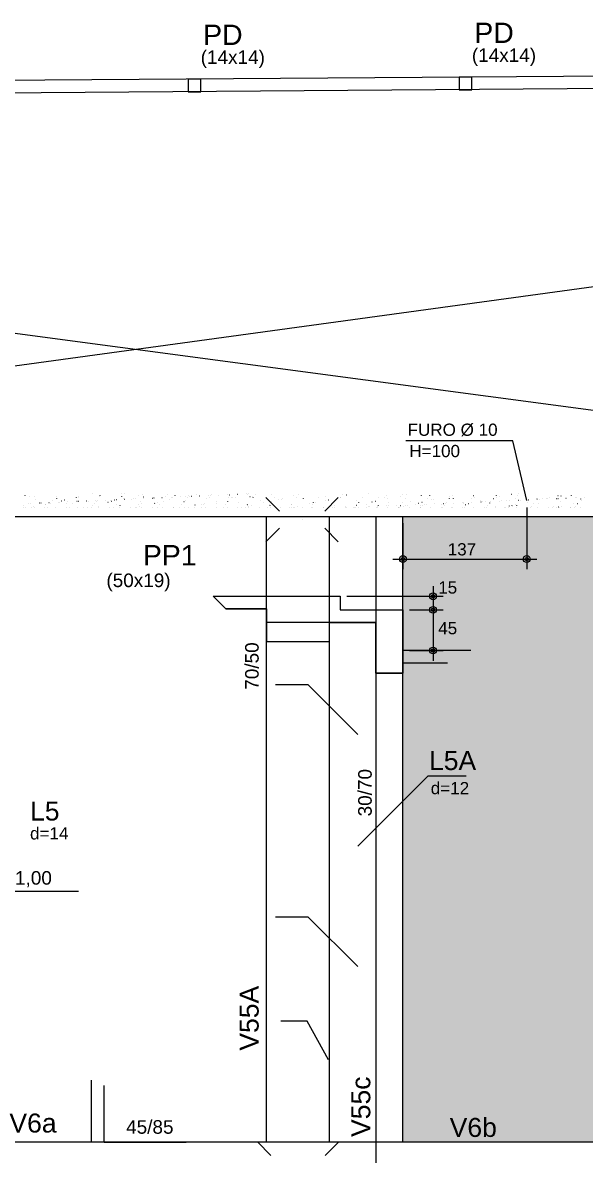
# Model space of a CAD drawing. Header units: millimetres. Extents: x 11071 to 20686, y 1651 to 7234.
# Drawn here: x 14697 to 15319, y 5969 to 7221 of the extents above; entities that cross this region are included whole.
import ezdxf

# ---------------------------------------------------------------- set-up
doc = ezdxf.new("R2010")
doc.units = ezdxf.units.MM
for name, color, linetype in [('1', 4, 'Continuous'), ('10', 13, 'Continuous'), ('11', 22, 'Continuous'), ('12', 3, 'Continuous'), ('13', 76, 'Continuous'), ('130', 24, 'Continuous'), ('18', 9, 'Continuous'), ('19', 5, 'Continuous'), ('242', 3, 'Continuous'), ('26', 1, 'Continuous'), ('30', 15, 'Continuous'), ('4', 1, 'Continuous'), ('42', 7, 'Continuous'), ('6', 6, 'Continuous'), ('8', 5, 'Continuous'), ('9', 3, 'Continuous')]:
    doc.layers.add(name, color=color, linetype=linetype)
doc.styles.get("Standard").update_dxf_attribs({"font": 'arial.ttf'})

# ---------------------------------------------------------------- blocks, each defined once
blk = doc.blocks.new('_H9EFD498501-005')
for p, q in [((2648.563659, 4541.022145), (2648.573448, 4541.096503)), ((2653.849496, 4540.668546), (2653.922718, 4540.684779)), ((2658.905994, 4540.427202), (2658.951651, 4540.486704)), ((2659.826973, 4536.536109), (2659.836762, 4536.610467)), ((2679.279928, 4535.353341), (2679.325585, 4535.412842)), ((2683.023811, 4540.232464), (2683.069468, 4540.291965)), ((2683.73881, 4538.085745), (2683.748599, 4538.160103)), ((2688.619817, 4535.486383), (2688.693039, 4535.502616)), ((2692.280927, 4536.298032), (2692.354149, 4536.314265)), ((2705.460923, 4539.219967), (2705.534145, 4539.2362)), ((2705.928219, 4534.81475), (2706.003148, 4534.818022)), ((2707.255771, 4540.186479), (2707.301428, 4540.24598)), ((2707.577226, 4539.077693), (2707.587015, 4539.152052)), ((2707.801435, 4534.896537), (2707.876363, 4534.899808)), ((2716.643012, 4535.282568), (2716.71794, 4535.28584)), ((2722.66814, 4543.034715), (2722.741363, 4543.050948)), ((2726.758375, 4535.724215), (2726.833303, 4535.727486)), ((2727.629705, 4535.112617), (2727.675362, 4535.172118)), ((2728.63159, 4535.806001), (2728.706519, 4535.809272)), ((2731.373588, 4539.99174), (2731.419245, 4540.051241)), ((2731.591853, 4541.408093), (2731.601642, 4541.482451)), ((2737.473167, 4536.192032), (2737.548096, 4536.195304)), ((2742.752377, 4536.141294), (2742.762167, 4536.215652)), ((2743.892354, 4534.849452), (2743.965576, 4534.865685)), ((2747.58853, 4536.633679), (2747.663459, 4536.63695)), ((2749.461746, 4536.715465), (2749.536674, 4536.718737)), ((2755.50369, 4542.957729), (2755.513479, 4543.032087)), ((2755.605547, 4539.945755), (2755.651204, 4540.005256)), ((2757.07235, 4537.771387), (2757.145572, 4537.78762)), ((2758.002545, 4543.069584), (2758.014964, 4543.085768)), ((2758.303322, 4537.101497), (2758.378251, 4537.104768)), ((2766.590793, 4537.133242), (2766.600583, 4537.207601)), ((2768.418686, 4537.543143), (2768.493614, 4537.546414)), ((2770.291901, 4537.624929), (2770.36683, 4537.628201)), ((2774.279567, 4541.586135), (2774.352789, 4541.602368)), ((2775.979481, 4534.871893), (2776.025138, 4534.931395)), ((2777.940677, 4542.397784), (2778.0139, 4542.414017)), ((2779.133478, 4538.010961), (2779.208406, 4538.014232)), ((2779.723364, 4539.751016), (2779.769021, 4539.810518)), ((2789.248841, 4538.452607), (2789.32377, 4538.455879)), ((2790.60542, 4539.463641), (2790.61521, 4539.538)), ((2791.122057, 4538.534394), (2791.196985, 4538.537665)), ((2799.963633, 4538.920425), (2800.038562, 4538.923697)), ((2803.955324, 4539.705031), (2804.000981, 4539.764533)), ((2806.352322, 4542.82886), (2806.397979, 4542.888361)), ((2808.683777, 4536.322807), (2808.756999, 4536.33904)), ((2810.078997, 4539.362071), (2810.153925, 4539.365343)), ((2811.952212, 4539.443858), (2812.027141, 4539.447129)), ((2814.517257, 4541.013278), (2814.527047, 4541.087636)), ((2820.793789, 4539.829889), (2820.868717, 4539.833161)), ((2825.604361, 4535.188791), (2825.61415, 4535.263149)), ((2825.890994, 4540.137555), (2825.964216, 4540.153788)), ((2828.07314, 4539.510292), (2828.118798, 4539.569794)), ((2829.552104, 4540.949204), (2829.625326, 4540.965437)), ((2830.909152, 4540.271536), (2830.984081, 4540.274807)), ((2832.782367, 4540.353322), (2832.857296, 4540.356593)), ((2838.355673, 4542.005226), (2838.365463, 4542.079584)), ((2841.623944, 4540.739354), (2841.698873, 4540.742625)), ((2849.618987, 4537.51919), (2849.628777, 4537.593548)), ((2851.739307, 4541.181), (2851.814236, 4541.184271)), ((2852.3051, 4539.464307), (2852.350757, 4539.523809)), ((2853.612523, 4541.262786), (2853.687451, 4541.266058)), ((2854.702098, 4542.588136), (2854.747755, 4542.647638)), ((2860.295204, 4534.874227), (2860.368426, 4534.89046)), ((2862.4541, 4541.648818), (2862.529028, 4541.652089)), ((2872.569463, 4542.090464), (2872.644391, 4542.093736)), ((2873.530825, 4539.068826), (2873.540614, 4539.143185)), ((2874.442678, 4542.17225), (2874.517607, 4542.175522)), ((2876.422917, 4539.269569), (2876.468574, 4539.32907)), ((2877.502421, 4538.688975), (2877.575643, 4538.705208)), ((2881.163531, 4539.500624), (2881.236753, 4539.516857)), ((2883.284255, 4542.558282), (2883.359184, 4542.561554)), ((2893.399618, 4542.999928), (2893.474547, 4543.0032)), ((2894.343527, 4542.422559), (2894.41675, 4542.438792)), ((2895.272834, 4543.081715), (2895.347762, 4543.084986)), ((2897.369241, 4540.060775), (2897.37903, 4540.135133)), ((2900.654876, 4539.223584), (2900.700534, 4539.283085)), ((2903.051875, 4542.347412), (2903.097532, 4542.406914)), ((2908.632555, 4535.574739), (2908.642344, 4535.649097)), ((2921.383867, 4542.391174), (2921.393657, 4542.465532)), ((2924.772693, 4539.028845), (2924.81835, 4539.088346)), ((2929.113848, 4537.240396), (2929.18707, 4537.256629)), ((2932.544392, 4537.124375), (2932.554182, 4537.198733)), ((2932.774958, 4538.052044), (2932.84818, 4538.068277)), ((2945.954954, 4540.973979), (2946.028176, 4540.990212)), ((2949.004653, 4538.98286), (2949.05031, 4539.042361)), ((2951.401651, 4542.106689), (2951.447308, 4542.16619)), ((2956.382808, 4538.116324), (2956.392598, 4538.190682)), ((2973.12247, 4538.788121), (2973.168127, 4538.847623)), ((2980.397435, 4540.446723), (2980.407224, 4540.521081)), ((2980.725275, 4535.791816), (2980.798497, 4535.808049)), ((2984.386385, 4536.603464), (2984.459607, 4536.619697)), ((2991.55796, 4535.179924), (2991.567749, 4535.254282)), ((2997.354429, 4538.742136), (2997.400087, 4538.801637)), ((2997.566381, 4539.525399), (2997.639603, 4539.541632)), ((2999.751428, 4541.865965), (2999.797085, 4541.925466)), ((3004.309272, 4541.996359), (3004.319062, 4542.070717)), ((3015.396376, 4536.171872), (3015.406165, 4536.246231)), ((3021.472246, 4538.547397), (3021.517903, 4538.606899)), ((3028.147688, 4542.988308), (3028.157478, 4543.062666)), ((3035.997812, 4535.154885), (3036.071034, 4535.171118)), ((3039.411002, 4538.502271), (3039.420792, 4538.57663)), ((3045.704206, 4538.501412), (3045.749863, 4538.560914)), ((3048.101204, 4541.625241), (3048.146861, 4541.684742)), ((3049.177808, 4538.076819), (3049.25103, 4538.093052)), ((3063.32284, 4540.051908), (3063.332629, 4540.126266)), ((3066.385025, 4541.891568), (3066.458247, 4541.907801)), ((3069.822023, 4538.306673), (3069.86768, 4538.366175)), ((3070.046135, 4542.703216), (3070.119358, 4542.719449)), ((3087.161256, 4541.043856), (3087.171045, 4541.118215)), ((3094.053982, 4538.260688), (3094.099639, 4538.32019)), ((3096.45098, 4541.384517), (3096.496638, 4541.444019)), ((3098.42457, 4536.55782), (3098.434359, 4536.632178)), ((3100.789235, 4536.62824), (3100.862457, 4536.644473)), ((3117.996452, 4540.442988), (3118.069674, 4540.459221)), ((3118.171799, 4538.06595), (3118.217456, 4538.125451)), ((3121.657562, 4541.254636), (3121.730784, 4541.270869)), ((3122.336407, 4538.107456), (3122.346196, 4538.181815)), ((3142.403759, 4538.019965), (3142.449416, 4538.079466)), ((3144.800757, 4541.143793), (3144.846414, 4541.203295)), ((3146.174823, 4539.099405), (3146.184613, 4539.173763)), ((3152.400662, 4535.17966), (3152.473884, 4535.195893)), ((3166.521576, 4537.825226), (3166.567233, 4537.884727)), ((3169.607879, 4538.994408), (3169.681101, 4539.010641)), ((3170.18945, 4541.429804), (3170.199239, 4541.504162)), ((3173.268989, 4539.806057), (3173.342211, 4539.822289)), ((3173.733978, 4535.135456), (3173.808906, 4535.138728)), ((3175.607193, 4535.217243), (3175.682122, 4535.220514)), ((3181.349974, 4536.163005), (3181.359764, 4536.237363)), ((3184.44877, 4535.603274), (3184.523699, 4535.606546)), ((3186.448985, 4542.727991), (3186.522208, 4542.744224)), ((3190.753535, 4537.779241), (3190.799192, 4537.838742)), ((3193.150533, 4540.90307), (3193.19619, 4540.962571)), ((3194.101287, 4542.97944), (3194.111076, 4543.053799)), ((3194.564133, 4536.04492), (3194.639062, 4536.048192)), ((3196.437349, 4536.126707), (3196.512277, 4536.129978)), ((3205.188391, 4537.154954), (3205.19818, 4537.229312)), ((3205.278925, 4536.512738), (3205.353854, 4536.51601)), ((3214.871352, 4537.584502), (3214.917009, 4537.644004)), ((3215.394289, 4536.954385), (3215.469217, 4536.957656)), ((3217.267504, 4537.036171), (3217.342433, 4537.039442)), ((3221.219306, 4537.545828), (3221.292528, 4537.562061)), ((3224.880416, 4538.357477), (3224.953638, 4538.37371)), ((3226.109081, 4537.422203), (3226.184009, 4537.425474)), ((3229.203017, 4539.485353), (3229.212807, 4539.559711)), ((3236.224444, 4537.863849), (3236.299373, 4537.86712)), ((3238.060412, 4541.279411), (3238.133634, 4541.295644)), ((3238.09766, 4537.945635), (3238.172588, 4537.948907)), ((3239.103312, 4537.538517), (3239.148969, 4537.598019)), ((3241.50031, 4540.662346), (3241.545967, 4540.721847)), ((3246.939236, 4538.331667), (3247.014165, 4538.334938)), ((3253.114854, 4541.034989), (3253.124644, 4541.109347)), ((3257.0546, 4538.773313), (3257.129528, 4538.776585)), ((3258.927815, 4538.855099), (3259.002744, 4538.858371)), ((3263.221129, 4537.343778), (3263.266786, 4537.40328)), ((3264.201958, 4535.210502), (3264.211748, 4535.284861)), ((3267.769392, 4539.241131), (3267.84432, 4539.244402)), ((2646.860552, 4528.085768), (2646.860552, 4528.085768)), ((2646.860552, 4528.085768), (2646.860552, 4528.085768)), ((2646.860552, 4528.085768), (2646.860552, 4528.085768)), ((2647.07566, 4529.719673), (2647.085449, 4529.794032)), ((2649.436078, 4528.085768), (2649.436078, 4528.085768)), ((2652.650971, 4532.275497), (2652.696628, 4532.334998)), ((2654.152545, 4532.554176), (2654.227474, 4532.557447)), ((2655.237798, 4528.085768), (2655.237798, 4528.085768)), ((2658.232604, 4528.7497), (2658.305826, 4528.765933)), ((2658.714464, 4528.085768), (2658.714464, 4528.085768)), ((2658.714464, 4528.085768), (2658.714464, 4528.085768)), ((2658.714464, 4528.085768), (2658.714464, 4528.085768)), ((2664.267909, 4532.995822), (2664.342837, 4532.999093)), ((2666.141124, 4533.077608), (2666.216053, 4533.08088)), ((2670.568376, 4528.085768), (2670.568376, 4528.085768)), ((2670.568376, 4528.085768), (2670.568376, 4528.085768)), ((2670.987497, 4531.26931), (2670.997287, 4531.343668)), ((2671.4126, 4531.671635), (2671.485822, 4531.687868)), ((2673.703324, 4528.085768), (2673.703324, 4528.085768)), ((2673.703324, 4528.085768), (2673.703324, 4528.085768)), ((2674.982701, 4533.46364), (2675.057629, 4533.466911)), ((2676.88293, 4532.229512), (2676.928587, 4532.289013)), ((2682.422288, 4528.085768), (2682.422288, 4528.085768)), ((2682.422288, 4528.085768), (2682.422288, 4528.085768)), ((2685.098064, 4533.905286), (2685.172993, 4533.908558)), ((2686.971279, 4533.987072), (2687.046208, 4533.990344)), ((2694.2762, 4528.085768), (2694.2762, 4528.085768)), ((2694.825913, 4532.261258), (2694.835703, 4532.335617)), ((2695.812856, 4534.373104), (2695.887785, 4534.376375)), ((2697.970569, 4528.085768), (2697.970569, 4528.085768)), ((2701.000747, 4532.034773), (2701.046404, 4532.094275)), ((2706.130112, 4528.085768), (2706.130112, 4528.085768)), ((2713.383346, 4528.085768), (2713.383346, 4528.085768)), ((2713.383346, 4528.085768), (2713.383346, 4528.085768)), ((2717.984023, 4528.085768), (2717.984023, 4528.085768)), ((2717.984023, 4528.085768), (2717.984023, 4528.085768)), ((2717.984023, 4528.085768), (2717.984023, 4528.085768)), ((2718.84054, 4534.591657), (2718.850329, 4534.666016)), ((2722.237814, 4528.085768), (2722.237814, 4528.085768)), ((2722.237814, 4528.085768), (2722.237814, 4528.085768)), ((2723.024027, 4530.223055), (2723.097249, 4530.239288)), ((2725.232707, 4531.988788), (2725.278364, 4532.04829)), ((2729.837935, 4528.085768), (2729.837935, 4528.085768)), ((2729.837935, 4528.085768), (2729.837935, 4528.085768)), ((2730.001065, 4529.324858), (2730.010854, 4529.399217)), ((2740.231244, 4534.037803), (2740.304466, 4534.054036)), ((2741.691847, 4528.085768), (2741.691847, 4528.085768)), ((2741.691847, 4528.085768), (2741.691847, 4528.085768)), ((2746.505059, 4528.085768), (2746.505059, 4528.085768)), ((2749.350523, 4531.794049), (2749.396181, 4531.853551)), ((2753.545759, 4528.085768), (2753.545759, 4528.085768)), ((2753.839481, 4530.316807), (2753.84927, 4530.391165)), ((2765.399671, 4528.085768), (2765.399671, 4528.085768)), ((2770.772304, 4528.085768), (2770.772304, 4528.085768)), ((2770.772304, 4528.085768), (2770.772304, 4528.085768)), ((2771.528895, 4528.085768), (2771.528895, 4528.085768)), ((2771.528895, 4528.085768), (2771.528895, 4528.085768)), ((2773.582483, 4531.748064), (2773.62814, 4531.807566)), ((2774.635454, 4528.774475), (2774.708676, 4528.790708)), ((2777.253583, 4528.085768), (2777.253583, 4528.085768)), ((2777.253583, 4528.085768), (2777.253583, 4528.085768)), ((2777.253583, 4528.085768), (2777.253583, 4528.085768)), ((2777.854107, 4532.647206), (2777.863897, 4532.721564)), ((2789.107495, 4528.085768), (2789.107495, 4528.085768)), ((2789.107495, 4528.085768), (2789.107495, 4528.085768)), ((2789.107495, 4528.085768), (2789.107495, 4528.085768)), ((2791.842671, 4532.589224), (2791.915893, 4532.605457)), ((2795.039549, 4528.085768), (2795.039549, 4528.085768)), ((2795.503781, 4533.400872), (2795.577003, 4533.417105)), ((2797.7003, 4531.553326), (2797.745957, 4531.612827)), ((2800.961406, 4528.085768), (2800.961406, 4528.085768)), ((2800.961406, 4528.085768), (2800.961406, 4528.085768)), ((2801.765945, 4534.196842), (2801.775734, 4534.271201)), ((2812.815318, 4528.085768), (2812.815318, 4528.085768)), ((2812.853048, 4528.372356), (2812.862838, 4528.446714)), ((2819.306795, 4528.085768), (2819.306795, 4528.085768)), ((2819.306795, 4528.085768), (2819.306795, 4528.085768)), ((2821.93226, 4531.50734), (2821.977917, 4531.566842)), ((2824.329258, 4534.631169), (2824.374915, 4534.690671)), ((2824.66923, 4528.085768), (2824.66923, 4528.085768)), ((2829.674443, 4528.085768), (2829.674443, 4528.085768)), ((2829.674443, 4528.085768), (2829.674443, 4528.085768)), ((2829.674443, 4528.085768), (2829.674443, 4528.085768)), ((2836.523142, 4528.085768), (2836.523142, 4528.085768)), ((2836.523142, 4528.085768), (2836.523142, 4528.085768)), ((2836.523142, 4528.085768), (2836.523142, 4528.085768)), ((2836.867675, 4530.702755), (2836.877464, 4530.777113)), ((2843.454098, 4531.140644), (2843.52732, 4531.156877)), ((2843.57404, 4528.085768), (2843.57404, 4528.085768)), ((2846.050076, 4531.312602), (2846.095733, 4531.372103)), ((2847.115208, 4531.952292), (2847.18843, 4531.968525)), ((2848.377054, 4528.085768), (2848.377054, 4528.085768)), ((2848.377054, 4528.085768), (2848.377054, 4528.085768)), ((2848.377054, 4528.085768), (2848.377054, 4528.085768)), ((2860.230966, 4528.085768), (2860.230966, 4528.085768)), ((2860.230966, 4528.085768), (2860.230966, 4528.085768)), ((2860.779512, 4532.252391), (2860.789302, 4532.326749)), ((2867.841285, 4528.085768), (2867.841285, 4528.085768)), ((2867.841285, 4528.085768), (2867.841285, 4528.085768)), ((2870.282036, 4531.266617), (2870.327693, 4531.326118)), ((2872.084878, 4528.085768), (2872.084878, 4528.085768)), ((2872.084878, 4528.085768), (2872.084878, 4528.085768)), ((2872.679034, 4534.390445), (2872.724691, 4534.449947)), ((2883.938789, 4528.085768), (2883.938789, 4528.085768)), ((2884.617928, 4533.24434), (2884.627718, 4533.318698)), ((2887.819991, 4528.085768), (2887.819991, 4528.085768)), ((2887.819991, 4528.085768), (2887.819991, 4528.085768)), ((2887.819991, 4528.085768), (2887.819991, 4528.085768)), ((2892.10853, 4528.085768), (2892.10853, 4528.085768)), ((2894.399853, 4531.071878), (2894.44551, 4531.131379)), ((2895.065525, 4529.692064), (2895.138747, 4529.708297)), ((2895.792701, 4528.085768), (2895.792701, 4528.085768)), ((2895.792701, 4528.085768), (2895.792701, 4528.085768)), ((2895.792701, 4528.085768), (2895.792701, 4528.085768)), ((2895.881242, 4528.758303), (2895.891032, 4528.832662)), ((2898.726635, 4530.503713), (2898.799857, 4530.519946)), ((2907.646613, 4528.085768), (2907.646613, 4528.085768)), ((2907.646613, 4528.085768), (2907.646613, 4528.085768)), ((2907.646613, 4528.085768), (2907.646613, 4528.085768)), ((2911.906631, 4533.425647), (2911.979853, 4533.44188)), ((2916.375775, 4528.085768), (2916.375775, 4528.085768)), ((2916.375775, 4528.085768), (2916.375775, 4528.085768)), ((2918.631812, 4531.025893), (2918.67747, 4531.085394)), ((2919.500525, 4528.085768), (2919.500525, 4528.085768)), ((2919.500525, 4528.085768), (2919.500525, 4528.085768)), ((2919.79308, 4530.30794), (2919.802869, 4530.382298)), ((2921.028811, 4534.149722), (2921.074468, 4534.209223)), ((2931.354437, 4528.085768), (2931.354437, 4528.085768)), ((2931.354437, 4528.085768), (2931.354437, 4528.085768)), ((2940.64302, 4528.085768), (2940.64302, 4528.085768)), ((2942.749629, 4530.831154), (2942.795286, 4530.890656)), ((2943.208349, 4528.085768), (2943.208349, 4528.085768)), ((2943.631496, 4531.299888), (2943.641285, 4531.374247)), ((2945.965539, 4528.085768), (2945.965539, 4528.085768)), ((2945.965539, 4528.085768), (2945.965539, 4528.085768)), ((2945.965539, 4528.085768), (2945.965539, 4528.085768)), ((2946.676952, 4528.243484), (2946.750174, 4528.259717)), ((2950.338062, 4529.055133), (2950.411284, 4529.071366)), ((2955.062261, 4528.085768), (2955.062261, 4528.085768)), ((2963.518058, 4531.977068), (2963.59128, 4531.993301)), ((2964.910265, 4528.085768), (2964.910265, 4528.085768)), ((2964.910265, 4528.085768), (2964.910265, 4528.085768)), ((2966.916172, 4528.085768), (2966.916172, 4528.085768)), ((2966.916172, 4528.085768), (2966.916172, 4528.085768)), ((2966.916172, 4528.085768), (2966.916172, 4528.085768)), ((2966.981589, 4530.785169), (2967.027246, 4530.844671)), ((2967.646122, 4533.630287), (2967.655912, 4533.704646)), ((2969.378587, 4533.908998), (2969.424244, 4533.968499)), ((2978.770084, 4528.085768), (2978.770084, 4528.085768)), ((2978.770084, 4528.085768), (2978.770084, 4528.085768)), ((2978.806647, 4528.363488), (2978.816436, 4528.437847)), ((2989.177511, 4528.085768), (2989.177511, 4528.085768)), ((2990.623996, 4528.085768), (2990.623996, 4528.085768)), ((2990.623996, 4528.085768), (2990.623996, 4528.085768)), ((2991.099406, 4530.59043), (2991.145063, 4530.649932)), ((3002.477908, 4528.085768), (3002.477908, 4528.085768)), ((3002.645063, 4529.355437), (3002.654853, 4529.429795)), ((3004.111087, 4528.085768), (3004.111087, 4528.085768)), ((3004.111087, 4528.085768), (3004.111087, 4528.085768)), ((3012.26957, 4528.085768), (3012.26957, 4528.085768)), ((3012.26957, 4528.085768), (3012.26957, 4528.085768)), ((3013.444756, 4528.085768), (3013.444756, 4528.085768)), ((3013.444756, 4528.085768), (3013.444756, 4528.085768)), ((3014.33182, 4528.085768), (3014.33182, 4528.085768)), ((3015.129485, 4530.528488), (3015.202707, 4530.544721)), ((3015.331365, 4530.544445), (3015.377022, 4530.603947)), ((3017.728363, 4533.668274), (3017.774021, 4533.727776)), ((3017.807527, 4528.32756), (3017.882455, 4528.330832)), ((3026.185732, 4528.085768), (3026.185732, 4528.085768)), ((3026.185732, 4528.085768), (3026.185732, 4528.085768)), ((3026.185732, 4528.085768), (3026.185732, 4528.085768)), ((3026.65969, 4531.685836), (3026.669479, 4531.760194)), ((3027.92289, 4528.769207), (3027.997819, 4528.772478)), ((3029.796105, 4528.850993), (3029.871034, 4528.854264)), ((3032.336702, 4534.343236), (3032.409924, 4534.359469)), ((3037.712001, 4528.085768), (3037.712001, 4528.085768)), ((3038.039644, 4528.085768), (3038.039644, 4528.085768)), ((3038.039644, 4528.085768), (3038.039644, 4528.085768)), ((3038.039644, 4528.085768), (3038.039644, 4528.085768)), ((3038.637682, 4529.237025), (3038.712611, 4529.240296)), ((3039.449182, 4530.349707), (3039.494839, 4530.409208)), ((3048.753045, 4529.678671), (3048.827974, 4529.681942)), ((3049.893555, 4528.085768), (3049.893555, 4528.085768)), ((3049.893555, 4528.085768), (3049.893555, 4528.085768)), ((3050.571527, 4533.235472), (3050.581316, 4533.309831)), ((3050.626261, 4529.760457), (3050.701189, 4529.763729)), ((3059.467838, 4530.146489), (3059.542766, 4530.14976)), ((3061.747467, 4528.085768), (3061.747467, 4528.085768)), ((3061.747467, 4528.085768), (3061.747467, 4528.085768)), ((3061.979246, 4528.085768), (3061.979246, 4528.085768)), ((3061.979246, 4528.085768), (3061.979246, 4528.085768)), ((3062.256635, 4528.085768), (3062.256635, 4528.085768)), ((3062.256635, 4528.085768), (3062.256635, 4528.085768)), ((3063.681142, 4530.303722), (3063.726799, 4530.363223)), ((3066.07814, 4533.42755), (3066.123797, 4533.487052)), ((3066.740912, 4529.079908), (3066.814134, 4529.096141)), ((3069.583201, 4530.588135), (3069.658129, 4530.591406)), ((3071.456416, 4530.669921), (3071.531345, 4530.673193)), ((3073.601379, 4528.085768), (3073.601379, 4528.085768)), ((3074.409943, 4534.227421), (3074.419733, 4534.301779)), ((3080.297993, 4531.055953), (3080.372922, 4531.059224)), ((3083.948129, 4532.894656), (3084.021351, 4532.910889)), ((3085.455291, 4528.085768), (3085.455291, 4528.085768)), ((3085.455291, 4528.085768), (3085.455291, 4528.085768)), ((3085.455291, 4528.085768), (3085.455291, 4528.085768)), ((3085.673257, 4529.741385), (3085.683047, 4529.815743)), ((3086.246491, 4528.085768), (3086.246491, 4528.085768)), ((3087.609239, 4533.706305), (3087.682461, 4533.722538)), ((3087.798959, 4530.108983), (3087.844616, 4530.168484)), ((3090.413356, 4531.497599), (3090.488285, 4531.500871)), ((3092.286572, 4531.579386), (3092.3615, 4531.582657)), ((3097.309203, 4528.085768), (3097.309203, 4528.085768)), ((3097.309203, 4528.085768), (3097.309203, 4528.085768)), ((3097.309203, 4528.085768), (3097.309203, 4528.085768)), ((3101.128148, 4531.965417), (3101.203077, 4531.968689)), ((3109.163115, 4528.085768), (3109.163115, 4528.085768)), ((3109.163115, 4528.085768), (3109.163115, 4528.085768)), ((3109.585094, 4531.291021), (3109.594884, 4531.365379)), ((3110.513736, 4528.085768), (3110.513736, 4528.085768)), ((3110.513736, 4528.085768), (3110.513736, 4528.085768)), ((3111.243512, 4532.407063), (3111.31844, 4532.410335)), ((3112.030918, 4530.062998), (3112.076575, 4530.122499)), ((3113.116727, 4532.48885), (3113.191656, 4532.492121)), ((3114.427916, 4533.186827), (3114.473573, 4533.246328)), ((3120.402184, 4528.085768), (3120.402184, 4528.085768)), ((3120.402184, 4528.085768), (3120.402184, 4528.085768)), ((3120.402184, 4528.085768), (3120.402184, 4528.085768)), ((3121.017027, 4528.085768), (3121.017027, 4528.085768)), ((3121.017027, 4528.085768), (3121.017027, 4528.085768)), ((3121.958304, 4532.874881), (3122.033232, 4532.878153)), ((3132.073667, 4533.316528), (3132.148596, 4533.319799)), ((3132.870939, 4528.085768), (3132.870939, 4528.085768)), ((3133.423511, 4532.28297), (3133.4333, 4532.357328)), ((3133.946882, 4533.398314), (3134.021811, 4533.401586)), ((3134.780981, 4528.085768), (3134.780981, 4528.085768)), ((3135.559556, 4531.446076), (3135.632778, 4531.462309)), ((3136.148735, 4529.868259), (3136.194392, 4529.927761)), ((3139.220666, 4532.257725), (3139.293888, 4532.273958)), ((3142.788459, 4533.784346), (3142.863388, 4533.787617)), ((3144.72485, 4528.085768), (3144.72485, 4528.085768)), ((3152.903822, 4534.225992), (3152.978751, 4534.229263)), ((3154.777038, 4534.307778), (3154.851966, 4534.31105)), ((3156.578762, 4528.085768), (3156.578762, 4528.085768)), ((3156.578762, 4528.085768), (3156.578762, 4528.085768)), ((3156.578762, 4528.085768), (3156.578762, 4528.085768)), ((3157.438137, 4534.613369), (3157.447927, 4534.687727)), ((3159.048227, 4528.085768), (3159.048227, 4528.085768)), ((3159.048227, 4528.085768), (3159.048227, 4528.085768)), ((3160.380695, 4529.822274), (3160.426352, 4529.881776)), ((3162.777693, 4532.946103), (3162.82335, 4533.005604)), ((3163.618615, 4534.69381), (3163.693543, 4534.697081)), ((3168.432674, 4528.085768), (3168.432674, 4528.085768)), ((3168.432674, 4528.085768), (3168.432674, 4528.085768)), ((3168.598662, 4529.34657), (3168.608451, 4529.420928)), ((3178.547732, 4528.085768), (3178.547732, 4528.085768)), ((3178.547732, 4528.085768), (3178.547732, 4528.085768)), ((3178.547732, 4528.085768), (3178.547732, 4528.085768)), ((3180.286586, 4528.085768), (3180.286586, 4528.085768)), ((3180.286586, 4528.085768), (3180.286586, 4528.085768)), ((3183.315472, 4528.085768), (3183.315472, 4528.085768)), ((3184.498512, 4529.627535), (3184.544169, 4529.687037)), ((3187.170983, 4529.997497), (3187.244205, 4530.01373)), ((3190.832093, 4530.809145), (3190.905315, 4530.825378)), ((3192.140498, 4528.085768), (3192.140498, 4528.085768)), ((3192.437078, 4530.338518), (3192.446867, 4530.412877)), ((3203.99441, 4528.085768), (3203.99441, 4528.085768)), ((3204.012089, 4533.73108), (3204.085311, 4533.747313)), ((3207.582717, 4528.085768), (3207.582717, 4528.085768)), ((3207.582717, 4528.085768), (3207.582717, 4528.085768)), ((3208.730471, 4529.58155), (3208.776128, 4529.641052)), ((3211.127469, 4532.705379), (3211.173126, 4532.764881)), ((3215.848322, 4528.085768), (3215.848322, 4528.085768)), ((3215.848322, 4528.085768), (3215.848322, 4528.085768)), ((3215.848322, 4528.085768), (3215.848322, 4528.085768)), ((3216.451705, 4532.668917), (3216.461494, 4532.743276)), ((3227.702233, 4528.085768), (3227.702233, 4528.085768)), ((3227.702233, 4528.085768), (3227.702233, 4528.085768)), ((3227.702233, 4528.085768), (3227.702233, 4528.085768)), ((3231.849962, 4528.085768), (3231.849962, 4528.085768)), ((3232.848288, 4529.386812), (3232.893945, 4529.446313)), ((3236.69328, 4528.085768), (3236.69328, 4528.085768)), ((3236.69328, 4528.085768), (3236.69328, 4528.085768)), ((3236.69328, 4528.085768), (3236.69328, 4528.085768)), ((3238.78241, 4528.548917), (3238.855632, 4528.56515)), ((3239.556145, 4528.085768), (3239.556145, 4528.085768)), ((3239.556145, 4528.085768), (3239.556145, 4528.085768)), ((3240.363542, 4534.218554), (3240.373331, 4534.292912)), ((3242.44352, 4529.360565), (3242.516742, 4529.376798)), ((3251.410057, 4528.085768), (3251.410057, 4528.085768)), ((3251.450645, 4528.394067), (3251.460435, 4528.468425)), ((3255.623516, 4532.2825), (3255.696738, 4532.298733)), ((3256.117207, 4528.085768), (3256.117207, 4528.085768)), ((3256.117207, 4528.085768), (3256.117207, 4528.085768)), ((3257.080248, 4529.340827), (3257.125905, 4529.400328)), ((3259.477246, 4532.464655), (3259.522903, 4532.524157)), ((3263.263969, 4528.085768), (3263.263969, 4528.085768))]:
    blk.add_line(p, q)

msp = doc.modelspace()

# ---------------------------------------------------------------- linework, layer by layer
msp.add_line((14616.66, 6260.92), (14758.57, 6260.92))
at = {"layer": '1'}
for p, q in [((17031.46, 7174.65), (12247.36, 7139.54)), ((17031.56, 7160.65), (12247.36, 7125.54)), ((14427.9, 6675.17), (15998.4, 6675.17))]:
    msp.add_line(p, q, dxfattribs=at)
for points in [[(14966.4, 5983.59), (14966.4, 6675.17)], [(15036.4, 5983.09), (15036.4, 6675.17)], [(15087.4, 6675.17), (15087.4, 5983.09)], [(15117.4, 5983.09), (15117.4, 6675.17)], [(15001.4, 5983.09), (14387.9, 5983.09)], [(15087.4, 5983.09), (15001.4, 5983.09)], [(15087.4, 5983.09), (15087.4, 5938.09)], [(15117.4, 5983.09), (15087.4, 5983.09)], [(15608.9, 5983.09), (15117.4, 5983.09)]]:
    msp.add_lwpolyline(points, dxfattribs=at)
at = {"layer": '130'}
for points in [[(15608.9, 5983.09), (15117.4, 5983.09), (15117.4, 6675.17)], [(15608.9, 5983.09), (15117.4, 6675.17), (15608.9, 6674.86)]]:
    msp.add_solid(points, dxfattribs=at)
at = {"layer": '18'}
for p, q in [((14907.45, 6586.9), (15047.9, 6586.9)), ((15047.9, 6586.9), (15047.9, 6571.9)), ((14921.45, 6572.9), (14966.4, 6572.9)), ((14966.4, 6572.9), (14966.4, 6557.9)), ((14966.4, 6536.9), (14966.4, 6572.9)), ((15047.9, 6571.9), (15117.4, 6571.9)), ((15117.4, 6526.9), (15117.4, 6571.9)), ((15036.4, 6557.9), (15087.4, 6557.9)), ((15036.4, 6536.9), (15036.4, 6557.9)), ((15087.4, 6557.9), (15087.4, 6501.9)), ((14966.4, 6536.9), (15036.4, 6536.9)), ((15192.4, 6526.9), (15117.4, 6526.9)), ((15087.4, 6501.9), (15117.4, 6501.9)), ((15166.77, 6512.9), (15117.4, 6512.9)), ((15117.4, 6512.9), (15117.4, 6501.9)), ((14772.77, 5983.09), (14772.77, 6051.9)), ((14786.77, 5983.09), (14786.77, 6045.9)), ((14786.77, 5983.09), (14877.77, 5983.09))]:
    msp.add_line(p, q, dxfattribs=at)
at = {"layer": '19'}
for p, q in [((17016.47, 7160.34), (13656.9, 6700.17)), ((12793.85, 7129.55), (16023.9, 6700.17))]:
    msp.add_line(p, q, dxfattribs=at)
at = {"layer": '242'}
msp.add_line((15005.9, 6671.59), (15005.9, 6671.59), dxfattribs=at)
at = {"layer": '26', "color": 3, "linetype": 'Continuous'}
for p, q in [((15150.76, 6598.15), (15150.76, 6560.65)), ((15047.9, 6586.9), (15047.9, 6586.9)), ((15055.4, 6586.9), (15162.01, 6586.9)), ((15150.76, 6583.15), (15150.76, 6515.65)), ((15117.4, 6571.9), (15117.4, 6571.9)), ((15117.4, 6571.9), (15117.4, 6571.9)), ((15124.9, 6571.9), (15162.01, 6571.9)), ((15124.9, 6571.9), (15162.01, 6571.9)), ((15117.4, 6526.9), (15117.4, 6526.9)), ((15124.9, 6526.9), (15162.01, 6526.9))]:
    msp.add_line(p, q, dxfattribs=at)
at = {"layer": '26'}
for p, q in [((15012.78, 6488.81), (14976.33, 6488.81)), ((15067.65, 6433.94), (15012.78, 6488.81)), ((15067.65, 6310.47), (15145.53, 6388.34)), ((15145.53, 6388.34), (15187.38, 6388.34)), ((15012.78, 6232.15), (14976.33, 6232.15)), ((15067.65, 6177.28), (15012.78, 6232.15)), ((15011.44, 6117.04), (14982.3, 6117.04)), ((15035.15, 6074.37), (15011.44, 6117.04))]:
    msp.add_line(p, q, dxfattribs=at)
at = {"layer": '26', "color": 3, "linetype": 'Continuous'}
for centre, radius in [((15150.76, 6586.9), 3.75), ((15150.76, 6586.9), 1.87), ((15150.76, 6571.9), 3.75), ((15150.76, 6571.9), 3.75), ((15150.76, 6571.9), 1.87), ((15150.76, 6571.9), 1.87), ((15150.76, 6526.9), 3.75), ((15150.76, 6526.9), 1.87)]:
    msp.add_circle(centre, radius, dxfattribs=at)
at = {"layer": '30'}
for points in [[(14921.45, 6572.9), (14907.45, 6586.9), (15047.9, 6586.9), (15047.9, 6571.9), (15117.4, 6571.9), (15117.4, 6557.9), (15117.4, 6557.9), (15117.4, 6501.9), (15087.4, 6501.9), (15087.4, 6557.9), (14966.4, 6557.9), (14966.4, 6572.9), (14921.45, 6572.9)], [(14966.4, 6557.9), (14966.4, 6536.9), (15036.4, 6536.9), (15036.4, 6557.9), (14966.4, 6557.9)]]:
    msp.add_lwpolyline(points, dxfattribs=at)
for points in [[(15166.77, 6512.9), (15192.4, 6526.9), (15117.4, 6526.9)], [(15166.77, 6512.9), (15117.4, 6526.9), (15117.4, 6512.9)], [(15166.77, 6512.9), (15117.4, 6512.9), (15166.77, 6512.9)]]:
    msp.add_solid(points, dxfattribs=at)
at = {"layer": '4'}
for points in [[(14879.85, 7144.94), (14893.85, 7144.94), (14893.85, 7158.94), (14879.85, 7158.94), (14879.85, 7144.94)], [(15179.85, 7147.13), (15193.85, 7147.13), (15193.85, 7161.13), (15179.85, 7161.13), (15179.85, 7147.13)]]:
    msp.add_lwpolyline(points, dxfattribs=at)
at = {"layer": '42'}
for p, q in [((15239.12, 6758.73), (15120.79, 6758.73)), ((15254.41, 6692.67), (15239.12, 6758.73))]:
    msp.add_line(p, q, dxfattribs=at)
at = {"layer": '42', "color": 70, "linetype": 'Continuous'}
for p, q in [((15254.41, 6692.67), (15254.41, 6692.67)), ((15254.41, 6685.17), (15254.41, 6616.81)), ((15117.4, 6675.17), (15117.4, 6675.17)), ((15117.4, 6667.67), (15117.4, 6616.81)), ((15106.15, 6628.06), (15265.66, 6628.06))]:
    msp.add_line(p, q, dxfattribs=at)
for centre, radius in [((15117.4, 6628.06), 3.75), ((15117.4, 6628.06), 1.87), ((15254.41, 6628.06), 3.75), ((15254.41, 6628.06), 1.87)]:
    msp.add_circle(centre, radius, dxfattribs=at)
at = {"layer": '6'}
for p, q in [((14980.9, 6681.09), (14965.9, 6696.09)), ((15030.9, 6681.09), (15045.9, 6696.09)), ((14980.9, 6662.09), (14965.9, 6647.09)), ((15030.9, 6662.09), (15045.9, 6647.09)), ((14971.4, 5968.59), (14956.4, 5983.59)), ((15031.4, 5968.59), (15046.4, 5983.59))]:
    msp.add_line(p, q, dxfattribs=at)

# ---------------------------------------------------------------- block references
at = {"layer": '19'}
msp.add_blockref('_H9EFD498501-005', (12050.9, 2157.09), dxfattribs=at)

# ---------------------------------------------------------------- texts
at = {"layer": '10'}
for s, p in [('L5A', (15146.3, 6394.72)), ('L5', (14704.94, 6338.85))]:
    msp.add_text(s, height=21, dxfattribs=at).set_placement(p)
at = {"layer": '11'}
for s, p in [('70/50', (14957.88, 6483.51)), ('30/70', (15082.93, 6343.44))]:
    msp.add_text(s, height=15, rotation=90, dxfattribs=at).set_placement(p)
msp.add_text('45/85', height=15, dxfattribs=at).set_placement((14811.22, 5992.49))
at = {"layer": '12'}
for s, p in [('(14x14)', (14893.73, 7175.62)), ('(14x14)', (15193.73, 7177.82)), ('(50x19)', (14789.41, 6597.04))]:
    msp.add_text(s, height=15, dxfattribs=at).set_placement(p)
at = {"layer": '13'}
for s, p in [('d=12', (15148.25, 6367.98)), ('d=14', (14704.94, 6317.96))]:
    msp.add_text(s, height=13.5, dxfattribs=at).set_placement(p)
at = {"layer": '26', "color": 3, "linetype": 'Continuous'}
for s, p in [('15', (15156.5, 6589.86)), ('45', (15156.5, 6544.86))]:
    msp.add_text(s, height=13.5, dxfattribs=at).set_placement(p)
at = {"layer": '26'}
msp.add_text('751,00', height=15, dxfattribs=at).set_placement((14665, 6267.95))
at = {"layer": '42'}
for s, p in [('FURO %%c 10', (15122.62, 6764.35)), ('H=100', (15124.52, 6740.77))]:
    msp.add_text(s, height=13.5, dxfattribs=at).set_placement(p)
at = {"layer": '42', "color": 70, "linetype": 'Continuous'}
msp.add_text('137', height=13.5, dxfattribs=at).set_placement((15167, 6632.11))
at = {"layer": '8'}
for s, p in [('V55A', (14957.84, 6084.35)), ('V55c', (15081.35, 5988.91))]:
    msp.add_text(s, height=21, rotation=90, dxfattribs=at).set_placement(p)
for s, p in [('V6a', (14682.11, 5993.79)), ('V6b', (15169.17, 5988.95))]:
    msp.add_text(s, height=21, dxfattribs=at).set_placement(p)
at = {"layer": '9'}
for s, p in [('PD', (14896.46, 7196.6)), ('PD', (15196.46, 7198.79)), ('PP1', (14829.75, 6621.03))]:
    msp.add_text(s, height=22.5, dxfattribs=at).set_placement(p)

doc.saveas('drawing.dxf')
